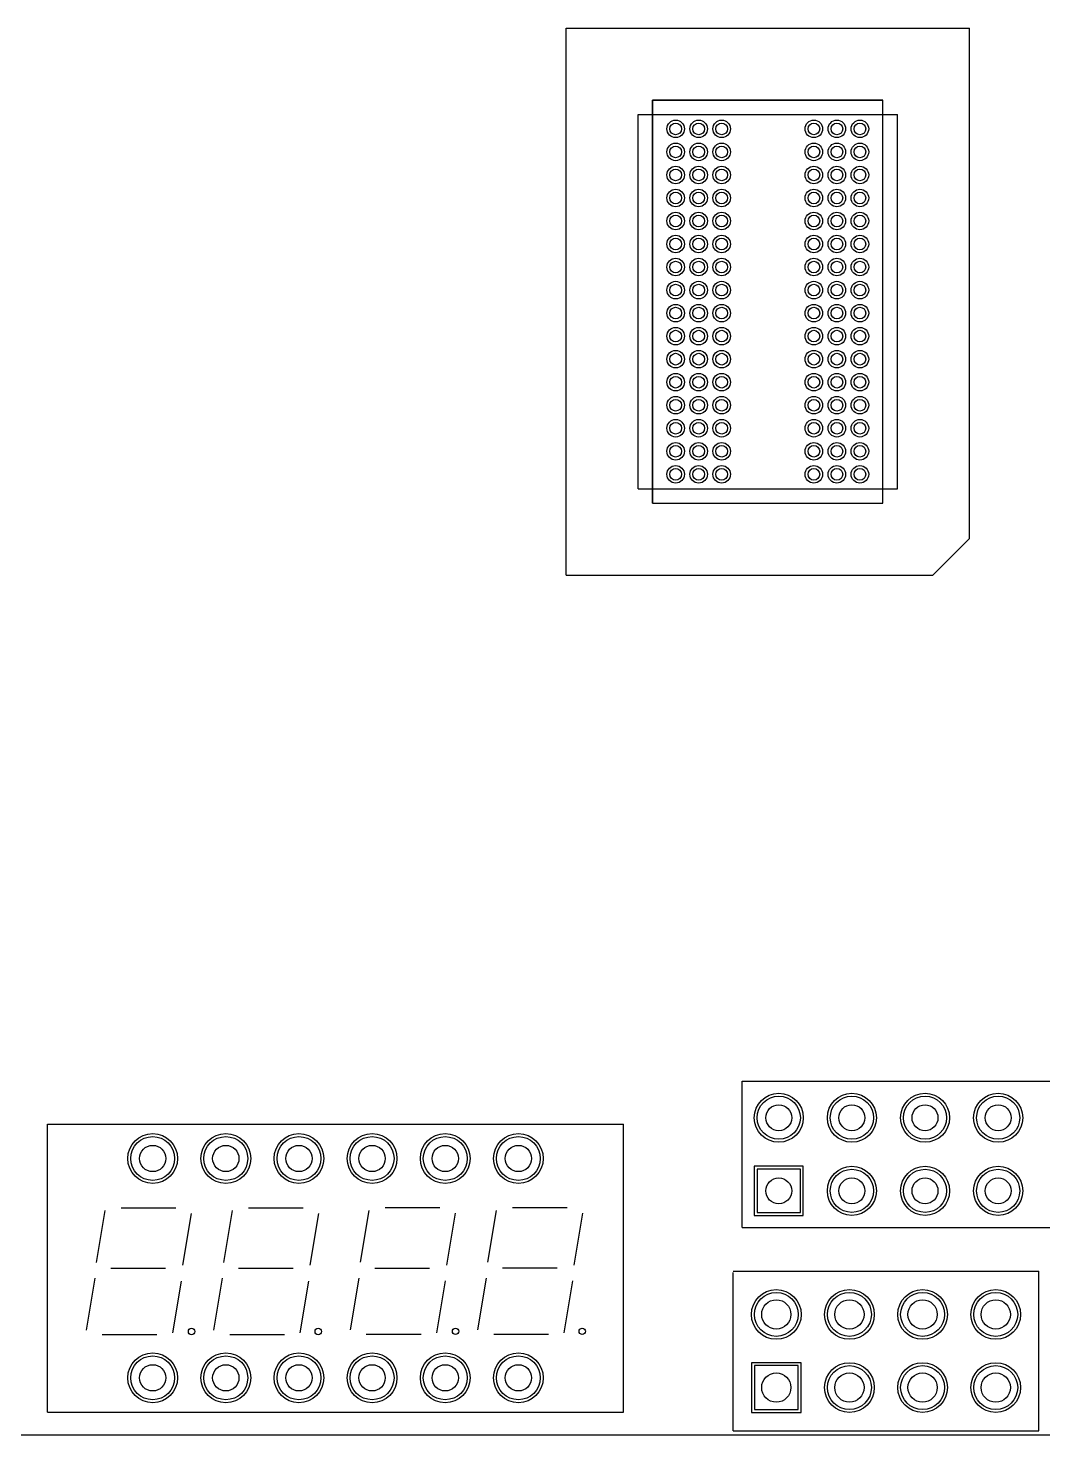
# Model space of a CAD drawing. Header units: millimetres. Extents: x -1 to 143, y -1 to 92.
# Drawn here: x 30.83 to 66.07, y 0 to 48.87 of the extents above; entities that cross this region are included whole.
import ezdxf

# ---------------------------------------------------------------- set-up
doc = ezdxf.new("R2010")
doc.units = ezdxf.units.MM
for name, color, linetype in [('BottomLayer', 5, 'Continuous'), ('BottomSolder', 6, 'Continuous'), ('Mechanical1', 6, 'Continuous'), ('Mechanical14', 56, 'Continuous'), ('Mechanical5', 56, 'Continuous'), ('MultiLayer', 9, 'Continuous'), ('PadHoleLayer', 156, 'Continuous'), ('TopLayer', 1, 'Continuous'), ('TopOverlay', 2, 'Continuous'), ('TopPaste', 8, 'Continuous'), ('TopSolder', 216, 'Continuous')]:
    doc.layers.add(name, color=color, linetype=linetype)

msp = doc.modelspace()

# ---------------------------------------------------------------- linework, layer by layer
at = {"layer": 'BottomLayer'}
for p, q in [((56.145938, 9.227312), (56.145938, 7.727188)), ((57.646062, 9.227312), (56.145938, 9.227312)), ((57.646062, 7.727188), (57.646062, 9.227312)), ((56.145938, 7.727188), (57.646062, 7.727188)), ((56.049672, 2.405126), (56.049672, 0.881126)), ((57.573672, 2.405126), (56.049672, 2.405126)), ((57.573672, 0.881126), (57.573672, 2.405126)), ((56.049672, 0.881126), (57.573672, 0.881126))]:
    msp.add_line(p, q, dxfattribs=at)
for centre, radius in [((56.896, 11.01725), 0.750062), ((59.436, 11.01725), 0.750062), ((61.976, 11.01725), 0.750062), ((64.516, 11.01725), 0.750062), ((35.1536, 9.6012), 0.762), ((37.6936, 9.6012), 0.762), ((40.2336, 9.6012), 0.762), ((42.7736, 9.6012), 0.762), ((45.3136, 9.6012), 0.762), ((47.8536, 9.6012), 0.762), ((59.436, 8.47725), 0.750062), ((61.976, 8.47725), 0.750062), ((64.516, 8.47725), 0.750062), ((56.811672, 4.183126), 0.762), ((59.351672, 4.183126), 0.762), ((61.891672, 4.183126), 0.762), ((64.431672, 4.183126), 0.762), ((35.1536, 1.9812), 0.762), ((37.6936, 1.9812), 0.762), ((40.2336, 1.9812), 0.762), ((42.7736, 1.9812), 0.762), ((45.3136, 1.9812), 0.762), ((47.8536, 1.9812), 0.762), ((59.351672, 1.643126), 0.762), ((61.891672, 1.643126), 0.762), ((64.431672, 1.643126), 0.762)]:
    msp.add_circle(centre, radius, dxfattribs=at)
at = {"layer": 'BottomSolder'}
for p, q in [((56.044338, 9.328912), (56.044338, 7.625588)), ((57.747662, 9.328912), (56.044338, 9.328912)), ((57.747662, 7.625588), (57.747662, 9.328912)), ((56.044338, 7.625588), (57.747662, 7.625588)), ((55.948072, 2.506726), (55.948072, 0.779526)), ((57.675272, 2.506726), (55.948072, 2.506726)), ((57.675272, 0.779526), (57.675272, 2.506726)), ((55.948072, 0.779526), (57.675272, 0.779526))]:
    msp.add_line(p, q, dxfattribs=at)
for centre, radius in [((56.896, 11.01725), 0.851662), ((59.436, 11.01725), 0.851662), ((61.976, 11.01725), 0.851662), ((64.516, 11.01725), 0.851662), ((35.1536, 9.6012), 0.8636), ((37.6936, 9.6012), 0.8636), ((40.2336, 9.6012), 0.8636), ((42.7736, 9.6012), 0.8636), ((45.3136, 9.6012), 0.8636), ((47.8536, 9.6012), 0.8636), ((59.436, 8.47725), 0.851662), ((61.976, 8.47725), 0.851662), ((64.516, 8.47725), 0.851662), ((56.811672, 4.183126), 0.8636), ((59.351672, 4.183126), 0.8636), ((61.891672, 4.183126), 0.8636), ((64.431672, 4.183126), 0.8636), ((35.1536, 1.9812), 0.8636), ((37.6936, 1.9812), 0.8636), ((40.2336, 1.9812), 0.8636), ((42.7736, 1.9812), 0.8636), ((45.3136, 1.9812), 0.8636), ((47.8536, 1.9812), 0.8636), ((59.351672, 1.643126), 0.8636), ((61.891672, 1.643126), 0.8636), ((64.431672, 1.643126), 0.8636)]:
    msp.add_circle(centre, radius, dxfattribs=at)
at = {"layer": 'Mechanical1'}
msp.add_line((1.999996, 0), (136.049004, 0), dxfattribs=at)
at = {"layer": 'Mechanical14'}
for p, q in [((52.515008, 32.370014), (52.515008, 46.369986)), ((52.515008, 46.369986), (60.514992, 46.369986)), ((60.514992, 32.370014), (60.514992, 46.369986)), ((52.515008, 32.370014), (60.514992, 32.370014))]:
    msp.add_line(p, q, dxfattribs=at)
at = {"layer": 'Mechanical5'}
for p, q in [((60.514992, 46.369986), (52.515008, 46.369986)), ((52.515008, 46.369986), (52.515008, 32.370014)), ((60.514992, 46.369986), (60.514992, 46.369986)), ((60.514992, 32.370014), (60.514992, 46.369986)), ((52.515008, 32.370014), (60.514992, 32.370014))]:
    msp.add_line(p, q, dxfattribs=at)
at = {"layer": 'MultiLayer'}
for centre in [(35.1536, 9.6012), (37.6936, 9.6012), (40.2336, 9.6012), (42.7736, 9.6012), (45.3136, 9.6012), (47.8536, 9.6012), (56.811672, 4.183126), (59.351672, 4.183126), (61.891672, 4.183126), (64.431672, 4.183126), (35.1536, 1.9812), (37.6936, 1.9812), (40.2336, 1.9812), (42.7736, 1.9812), (45.3136, 1.9812), (47.8536, 1.9812), (59.351672, 1.643126), (61.891672, 1.643126), (64.431672, 1.643126)]:
    msp.add_circle(centre, 0.762, dxfattribs=at)
at = {"layer": 'PadHoleLayer'}
for centre, radius in [((56.896, 11.01725), 0.449961), ((59.436, 11.01725), 0.449961), ((61.976, 11.01725), 0.449961), ((64.516, 11.01725), 0.449961), ((35.1536, 9.6012), 0.4572), ((37.6936, 9.6012), 0.4572), ((40.2336, 9.6012), 0.4572), ((42.7736, 9.6012), 0.4572), ((45.3136, 9.6012), 0.4572), ((47.8536, 9.6012), 0.4572), ((56.896, 8.47725), 0.449961), ((59.436, 8.47725), 0.449961), ((61.976, 8.47725), 0.449961), ((64.516, 8.47725), 0.449961), ((56.811672, 4.183126), 0.508), ((59.351672, 4.183126), 0.508), ((61.891672, 4.183126), 0.508), ((64.431672, 4.183126), 0.508), ((35.1536, 1.9812), 0.4572), ((37.6936, 1.9812), 0.4572), ((40.2336, 1.9812), 0.4572), ((42.7736, 1.9812), 0.4572), ((45.3136, 1.9812), 0.4572), ((47.8536, 1.9812), 0.4572), ((56.811672, 1.643126), 0.508), ((59.351672, 1.643126), 0.508), ((61.891672, 1.643126), 0.508), ((64.431672, 1.643126), 0.508)]:
    msp.add_circle(centre, radius, dxfattribs=at)
at = {"layer": 'TopLayer'}
for p, q in [((56.145938, 9.227312), (56.145938, 7.727188)), ((57.646062, 9.227312), (56.145938, 9.227312)), ((57.646062, 7.727188), (57.646062, 9.227312)), ((56.145938, 7.727188), (57.646062, 7.727188)), ((56.049672, 2.405126), (56.049672, 0.881126)), ((57.573672, 2.405126), (56.049672, 2.405126)), ((57.573672, 0.881126), (57.573672, 2.405126)), ((56.049672, 0.881126), (57.573672, 0.881126))]:
    msp.add_line(p, q, dxfattribs=at)
for centre, radius in [((53.315108, 45.369988), 0.202946), ((54.114954, 45.369988), 0.202946), ((54.915054, 45.369988), 0.202946), ((58.114946, 45.369988), 0.202946), ((58.915046, 45.369988), 0.202946), ((59.714892, 45.369988), 0.202946), ((53.315108, 44.569888), 0.202946), ((54.114954, 44.569888), 0.202946), ((54.915054, 44.569888), 0.202946), ((58.114946, 44.569888), 0.202946), ((58.915046, 44.569888), 0.202946), ((59.714892, 44.569888), 0.202946), ((53.315108, 43.770042), 0.202946), ((54.114954, 43.770042), 0.202946), ((54.915054, 43.770042), 0.202946), ((58.114946, 43.770042), 0.202946), ((58.915046, 43.770042), 0.202946), ((59.714892, 43.770042), 0.202946), ((53.315108, 42.969942), 0.202946), ((54.114954, 42.969942), 0.202946), ((54.915054, 42.969942), 0.202946), ((58.114946, 42.969942), 0.202946), ((58.915046, 42.969942), 0.202946), ((59.714892, 42.969942), 0.202946), ((53.315108, 42.170096), 0.202946), ((54.114954, 42.170096), 0.202946), ((54.915054, 42.170096), 0.202946), ((58.114946, 42.170096), 0.202946), ((58.915046, 42.170096), 0.202946), ((59.714892, 42.170096), 0.202946), ((53.315108, 41.369996), 0.202946), ((54.114954, 41.369996), 0.202946), ((54.915054, 41.369996), 0.202946), ((58.114946, 41.369996), 0.202946), ((58.915046, 41.369996), 0.202946), ((59.714892, 41.369996), 0.202946), ((53.315108, 40.569896), 0.202946), ((54.114954, 40.569896), 0.202946), ((54.915054, 40.569896), 0.202946), ((58.114946, 40.569896), 0.202946), ((58.915046, 40.569896), 0.202946), ((59.714892, 40.569896), 0.202946), ((53.315108, 39.77005), 0.202946), ((54.114954, 39.77005), 0.202946), ((54.915054, 39.77005), 0.202946), ((58.114946, 39.77005), 0.202946), ((58.915046, 39.77005), 0.202946), ((59.714892, 39.77005), 0.202946), ((53.315108, 38.96995), 0.202946), ((54.114954, 38.96995), 0.202946), ((54.915054, 38.96995), 0.202946), ((58.114946, 38.96995), 0.202946), ((58.915046, 38.96995), 0.202946), ((59.714892, 38.96995), 0.202946), ((53.315108, 38.170104), 0.202946), ((54.114954, 38.170104), 0.202946), ((54.915054, 38.170104), 0.202946), ((58.114946, 38.170104), 0.202946), ((58.915046, 38.170104), 0.202946), ((59.714892, 38.170104), 0.202946), ((53.315108, 37.370004), 0.202946), ((54.114954, 37.370004), 0.202946), ((54.915054, 37.370004), 0.202946), ((58.114946, 37.370004), 0.202946), ((58.915046, 37.370004), 0.202946), ((59.714892, 37.370004), 0.202946), ((53.315108, 36.569904), 0.202946), ((54.114954, 36.569904), 0.202946), ((54.915054, 36.569904), 0.202946), ((58.114946, 36.569904), 0.202946), ((58.915046, 36.569904), 0.202946), ((59.714892, 36.569904), 0.202946), ((53.315108, 35.770058), 0.202946), ((54.114954, 35.770058), 0.202946), ((54.915054, 35.770058), 0.202946), ((58.114946, 35.770058), 0.202946), ((58.915046, 35.770058), 0.202946), ((59.714892, 35.770058), 0.202946), ((53.315108, 34.969958), 0.202946), ((54.114954, 34.969958), 0.202946), ((54.915054, 34.969958), 0.202946), ((58.114946, 34.969958), 0.202946), ((58.915046, 34.969958), 0.202946), ((59.714892, 34.969958), 0.202946), ((53.315108, 34.170112), 0.202946), ((54.114954, 34.170112), 0.202946), ((54.915054, 34.170112), 0.202946), ((58.114946, 34.170112), 0.202946), ((58.915046, 34.170112), 0.202946), ((59.714892, 34.170112), 0.202946), ((53.315108, 33.370012), 0.202946), ((54.114954, 33.370012), 0.202946), ((54.915054, 33.370012), 0.202946), ((58.114946, 33.370012), 0.202946), ((58.915046, 33.370012), 0.202946), ((59.714892, 33.370012), 0.202946), ((56.896, 11.01725), 0.750062), ((59.436, 11.01725), 0.750062), ((61.976, 11.01725), 0.750062), ((64.516, 11.01725), 0.750062), ((35.1536, 9.6012), 0.762), ((37.6936, 9.6012), 0.762), ((40.2336, 9.6012), 0.762), ((42.7736, 9.6012), 0.762), ((45.3136, 9.6012), 0.762), ((47.8536, 9.6012), 0.762), ((59.436, 8.47725), 0.750062), ((61.976, 8.47725), 0.750062), ((64.516, 8.47725), 0.750062), ((56.811672, 4.183126), 0.762), ((59.351672, 4.183126), 0.762), ((61.891672, 4.183126), 0.762), ((64.431672, 4.183126), 0.762), ((35.1536, 1.9812), 0.762), ((37.6936, 1.9812), 0.762), ((40.2336, 1.9812), 0.762), ((42.7736, 1.9812), 0.762), ((45.3136, 1.9812), 0.762), ((47.8536, 1.9812), 0.762), ((59.351672, 1.643126), 0.762), ((61.891672, 1.643126), 0.762), ((64.431672, 1.643126), 0.762)]:
    msp.add_circle(centre, radius, dxfattribs=at)
at = {"layer": 'TopOverlay'}
for p, q in [((49.515014, 48.870108), (63.514986, 48.870108)), ((49.515014, 29.869892), (49.515014, 48.870108)), ((63.514986, 31.139892), (63.514986, 48.870108)), ((52.515008, 32.370014), (52.515008, 46.369986)), ((52.515008, 46.369986), (60.514992, 46.369986)), ((60.514992, 32.370014), (60.514992, 46.369986)), ((52.014882, 45.870114), (61.015118, 45.870114)), ((52.014882, 32.869886), (52.014882, 45.870114)), ((61.015118, 32.869886), (61.015118, 45.870114)), ((52.014882, 32.869886), (61.015118, 32.869886)), ((52.515008, 32.370014), (60.514992, 32.370014)), ((62.244986, 29.869892), (63.514986, 31.139892)), ((49.515014, 29.869892), (62.244986, 29.869892)), ((55.626, 12.28725), (75.946, 12.28725)), ((55.626, 7.20725), (55.626, 12.28725)), ((31.50362, 0.79121), (31.50362, 10.79119)), ((31.50362, 10.79119), (51.50358, 10.79119)), ((51.50358, 0.79121), (51.50358, 10.79119)), ((34.053526, 7.891272), (35.9537, 7.891272)), ((38.478968, 7.89178), (40.378888, 7.89178)), ((43.222418, 7.89686), (45.122338, 7.89686)), ((47.647606, 7.897368), (49.547526, 7.897368)), ((33.203642, 5.991098), (33.503616, 7.791196)), ((36.20262, 5.89026), (36.50234, 7.69112)), ((37.62883, 5.99186), (37.928804, 7.791704)), ((40.627808, 5.890768), (40.927528, 7.691628)), ((42.37228, 5.99694), (42.672254, 7.796784)), ((45.371258, 5.895848), (45.670978, 7.696708)), ((46.797722, 5.997448), (47.097696, 7.797546)), ((49.7967, 5.89661), (50.09642, 7.69747)), ((55.626, 7.20725), (75.946, 7.20725)), ((32.854138, 3.641598), (33.154366, 5.441696)), ((33.703514, 5.7912), (35.603688, 5.7912)), ((37.27958, 3.64236), (37.579554, 5.442204)), ((38.128956, 5.791962), (40.028876, 5.791962)), ((42.02303, 3.647186), (42.323004, 5.447284)), ((42.872406, 5.796788), (44.772326, 5.796788)), ((46.448218, 3.647948), (46.748192, 5.448046)), ((47.297594, 5.79755), (49.197514, 5.79755)), ((55.311548, 5.68325), (65.931796, 5.68325)), ((55.311548, 0.143002), (55.311548, 5.643118)), ((55.311548, 0.143002), (55.311548, 5.643118)), ((65.931796, 0.143002), (65.931796, 5.68325)), ((35.85337, 3.54076), (36.15309, 5.34162)), ((40.278558, 3.541268), (40.578278, 5.342128)), ((45.022008, 3.546348), (45.321728, 5.347208)), ((49.447196, 3.54711), (49.746916, 5.34797)), ((33.40354, 3.48996), (35.30346, 3.48996)), ((37.828728, 3.490722), (39.728648, 3.490722)), ((42.572178, 3.495548), (44.472098, 3.495548)), ((46.99762, 3.49631), (48.89754, 3.49631)), ((31.50362, 0.79121), (51.50358, 0.79121)), ((55.311548, 0.143002), (65.931796, 0.143002))]:
    msp.add_line(p, q, dxfattribs=at)
for centre in [(36.50361, 3.591306), (40.903652, 3.591306), (45.672248, 3.596894), (50.07229, 3.596894)]:
    msp.add_circle(centre, 0.11176, dxfattribs=at)
at = {"layer": 'TopPaste'}
for centre in [(53.315108, 45.369988), (54.114954, 45.369988), (54.915054, 45.369988), (58.114946, 45.369988), (58.915046, 45.369988), (59.714892, 45.369988), (53.315108, 44.569888), (54.114954, 44.569888), (54.915054, 44.569888), (58.114946, 44.569888), (58.915046, 44.569888), (59.714892, 44.569888), (53.315108, 43.770042), (54.114954, 43.770042), (54.915054, 43.770042), (58.114946, 43.770042), (58.915046, 43.770042), (59.714892, 43.770042), (53.315108, 42.969942), (54.114954, 42.969942), (54.915054, 42.969942), (58.114946, 42.969942), (58.915046, 42.969942), (59.714892, 42.969942), (53.315108, 42.170096), (54.114954, 42.170096), (54.915054, 42.170096), (58.114946, 42.170096), (58.915046, 42.170096), (59.714892, 42.170096), (53.315108, 41.369996), (54.114954, 41.369996), (54.915054, 41.369996), (58.114946, 41.369996), (58.915046, 41.369996), (59.714892, 41.369996), (53.315108, 40.569896), (54.114954, 40.569896), (54.915054, 40.569896), (58.114946, 40.569896), (58.915046, 40.569896), (59.714892, 40.569896), (53.315108, 39.77005), (54.114954, 39.77005), (54.915054, 39.77005), (58.114946, 39.77005), (58.915046, 39.77005), (59.714892, 39.77005), (53.315108, 38.96995), (54.114954, 38.96995), (54.915054, 38.96995), (58.114946, 38.96995), (58.915046, 38.96995), (59.714892, 38.96995), (53.315108, 38.170104), (54.114954, 38.170104), (54.915054, 38.170104), (58.114946, 38.170104), (58.915046, 38.170104), (59.714892, 38.170104), (53.315108, 37.370004), (54.114954, 37.370004), (54.915054, 37.370004), (58.114946, 37.370004), (58.915046, 37.370004), (59.714892, 37.370004), (53.315108, 36.569904), (54.114954, 36.569904), (54.915054, 36.569904), (58.114946, 36.569904), (58.915046, 36.569904), (59.714892, 36.569904), (53.315108, 35.770058), (54.114954, 35.770058), (54.915054, 35.770058), (58.114946, 35.770058), (58.915046, 35.770058), (59.714892, 35.770058), (53.315108, 34.969958), (54.114954, 34.969958), (54.915054, 34.969958), (58.114946, 34.969958), (58.915046, 34.969958), (59.714892, 34.969958), (53.315108, 34.170112), (54.114954, 34.170112), (54.915054, 34.170112), (58.114946, 34.170112), (58.915046, 34.170112), (59.714892, 34.170112), (53.315108, 33.370012), (54.114954, 33.370012), (54.915054, 33.370012), (58.114946, 33.370012), (58.915046, 33.370012), (59.714892, 33.370012)]:
    msp.add_circle(centre, 0.202946, dxfattribs=at)
at = {"layer": 'TopSolder'}
for p, q in [((56.044338, 9.328912), (56.044338, 7.625588)), ((57.747662, 9.328912), (56.044338, 9.328912)), ((57.747662, 7.625588), (57.747662, 9.328912)), ((56.044338, 7.625588), (57.747662, 7.625588)), ((55.948072, 2.506726), (55.948072, 0.779526)), ((57.675272, 2.506726), (55.948072, 2.506726)), ((57.675272, 0.779526), (57.675272, 2.506726)), ((55.948072, 0.779526), (57.675272, 0.779526))]:
    msp.add_line(p, q, dxfattribs=at)
for centre, radius in [((53.315108, 45.369988), 0.304546), ((54.114954, 45.369988), 0.304546), ((54.915054, 45.369988), 0.304546), ((58.114946, 45.369988), 0.304546), ((58.915046, 45.369988), 0.304546), ((59.714892, 45.369988), 0.304546), ((53.315108, 44.569888), 0.304546), ((54.114954, 44.569888), 0.304546), ((54.915054, 44.569888), 0.304546), ((58.114946, 44.569888), 0.304546), ((58.915046, 44.569888), 0.304546), ((59.714892, 44.569888), 0.304546), ((53.315108, 43.770042), 0.304546), ((54.114954, 43.770042), 0.304546), ((54.915054, 43.770042), 0.304546), ((58.114946, 43.770042), 0.304546), ((58.915046, 43.770042), 0.304546), ((59.714892, 43.770042), 0.304546), ((53.315108, 42.969942), 0.304546), ((54.114954, 42.969942), 0.304546), ((54.915054, 42.969942), 0.304546), ((58.114946, 42.969942), 0.304546), ((58.915046, 42.969942), 0.304546), ((59.714892, 42.969942), 0.304546), ((53.315108, 42.170096), 0.304546), ((54.114954, 42.170096), 0.304546), ((54.915054, 42.170096), 0.304546), ((58.114946, 42.170096), 0.304546), ((58.915046, 42.170096), 0.304546), ((59.714892, 42.170096), 0.304546), ((53.315108, 41.369996), 0.304546), ((54.114954, 41.369996), 0.304546), ((54.915054, 41.369996), 0.304546), ((58.114946, 41.369996), 0.304546), ((58.915046, 41.369996), 0.304546), ((59.714892, 41.369996), 0.304546), ((53.315108, 40.569896), 0.304546), ((54.114954, 40.569896), 0.304546), ((54.915054, 40.569896), 0.304546), ((58.114946, 40.569896), 0.304546), ((58.915046, 40.569896), 0.304546), ((59.714892, 40.569896), 0.304546), ((53.315108, 39.77005), 0.304546), ((54.114954, 39.77005), 0.304546), ((54.915054, 39.77005), 0.304546), ((58.114946, 39.77005), 0.304546), ((58.915046, 39.77005), 0.304546), ((59.714892, 39.77005), 0.304546), ((53.315108, 38.96995), 0.304546), ((54.114954, 38.96995), 0.304546), ((54.915054, 38.96995), 0.304546), ((58.114946, 38.96995), 0.304546), ((58.915046, 38.96995), 0.304546), ((59.714892, 38.96995), 0.304546), ((53.315108, 38.170104), 0.304546), ((54.114954, 38.170104), 0.304546), ((54.915054, 38.170104), 0.304546), ((58.114946, 38.170104), 0.304546), ((58.915046, 38.170104), 0.304546), ((59.714892, 38.170104), 0.304546), ((53.315108, 37.370004), 0.304546), ((54.114954, 37.370004), 0.304546), ((54.915054, 37.370004), 0.304546), ((58.114946, 37.370004), 0.304546), ((58.915046, 37.370004), 0.304546), ((59.714892, 37.370004), 0.304546), ((53.315108, 36.569904), 0.304546), ((54.114954, 36.569904), 0.304546), ((54.915054, 36.569904), 0.304546), ((58.114946, 36.569904), 0.304546), ((58.915046, 36.569904), 0.304546), ((59.714892, 36.569904), 0.304546), ((53.315108, 35.770058), 0.304546), ((54.114954, 35.770058), 0.304546), ((54.915054, 35.770058), 0.304546), ((58.114946, 35.770058), 0.304546), ((58.915046, 35.770058), 0.304546), ((59.714892, 35.770058), 0.304546), ((53.315108, 34.969958), 0.304546), ((54.114954, 34.969958), 0.304546), ((54.915054, 34.969958), 0.304546), ((58.114946, 34.969958), 0.304546), ((58.915046, 34.969958), 0.304546), ((59.714892, 34.969958), 0.304546), ((53.315108, 34.170112), 0.304546), ((54.114954, 34.170112), 0.304546), ((54.915054, 34.170112), 0.304546), ((58.114946, 34.170112), 0.304546), ((58.915046, 34.170112), 0.304546), ((59.714892, 34.170112), 0.304546), ((53.315108, 33.370012), 0.304546), ((54.114954, 33.370012), 0.304546), ((54.915054, 33.370012), 0.304546), ((58.114946, 33.370012), 0.304546), ((58.915046, 33.370012), 0.304546), ((59.714892, 33.370012), 0.304546), ((56.896, 11.01725), 0.851662), ((59.436, 11.01725), 0.851662), ((61.976, 11.01725), 0.851662), ((64.516, 11.01725), 0.851662), ((35.1536, 9.6012), 0.8636), ((37.6936, 9.6012), 0.8636), ((40.2336, 9.6012), 0.8636), ((42.7736, 9.6012), 0.8636), ((45.3136, 9.6012), 0.8636), ((47.8536, 9.6012), 0.8636), ((59.436, 8.47725), 0.851662), ((61.976, 8.47725), 0.851662), ((64.516, 8.47725), 0.851662), ((56.811672, 4.183126), 0.8636), ((59.351672, 4.183126), 0.8636), ((61.891672, 4.183126), 0.8636), ((64.431672, 4.183126), 0.8636), ((35.1536, 1.9812), 0.8636), ((37.6936, 1.9812), 0.8636), ((40.2336, 1.9812), 0.8636), ((42.7736, 1.9812), 0.8636), ((45.3136, 1.9812), 0.8636), ((47.8536, 1.9812), 0.8636), ((59.351672, 1.643126), 0.8636), ((61.891672, 1.643126), 0.8636), ((64.431672, 1.643126), 0.8636)]:
    msp.add_circle(centre, radius, dxfattribs=at)

doc.saveas('drawing.dxf')
